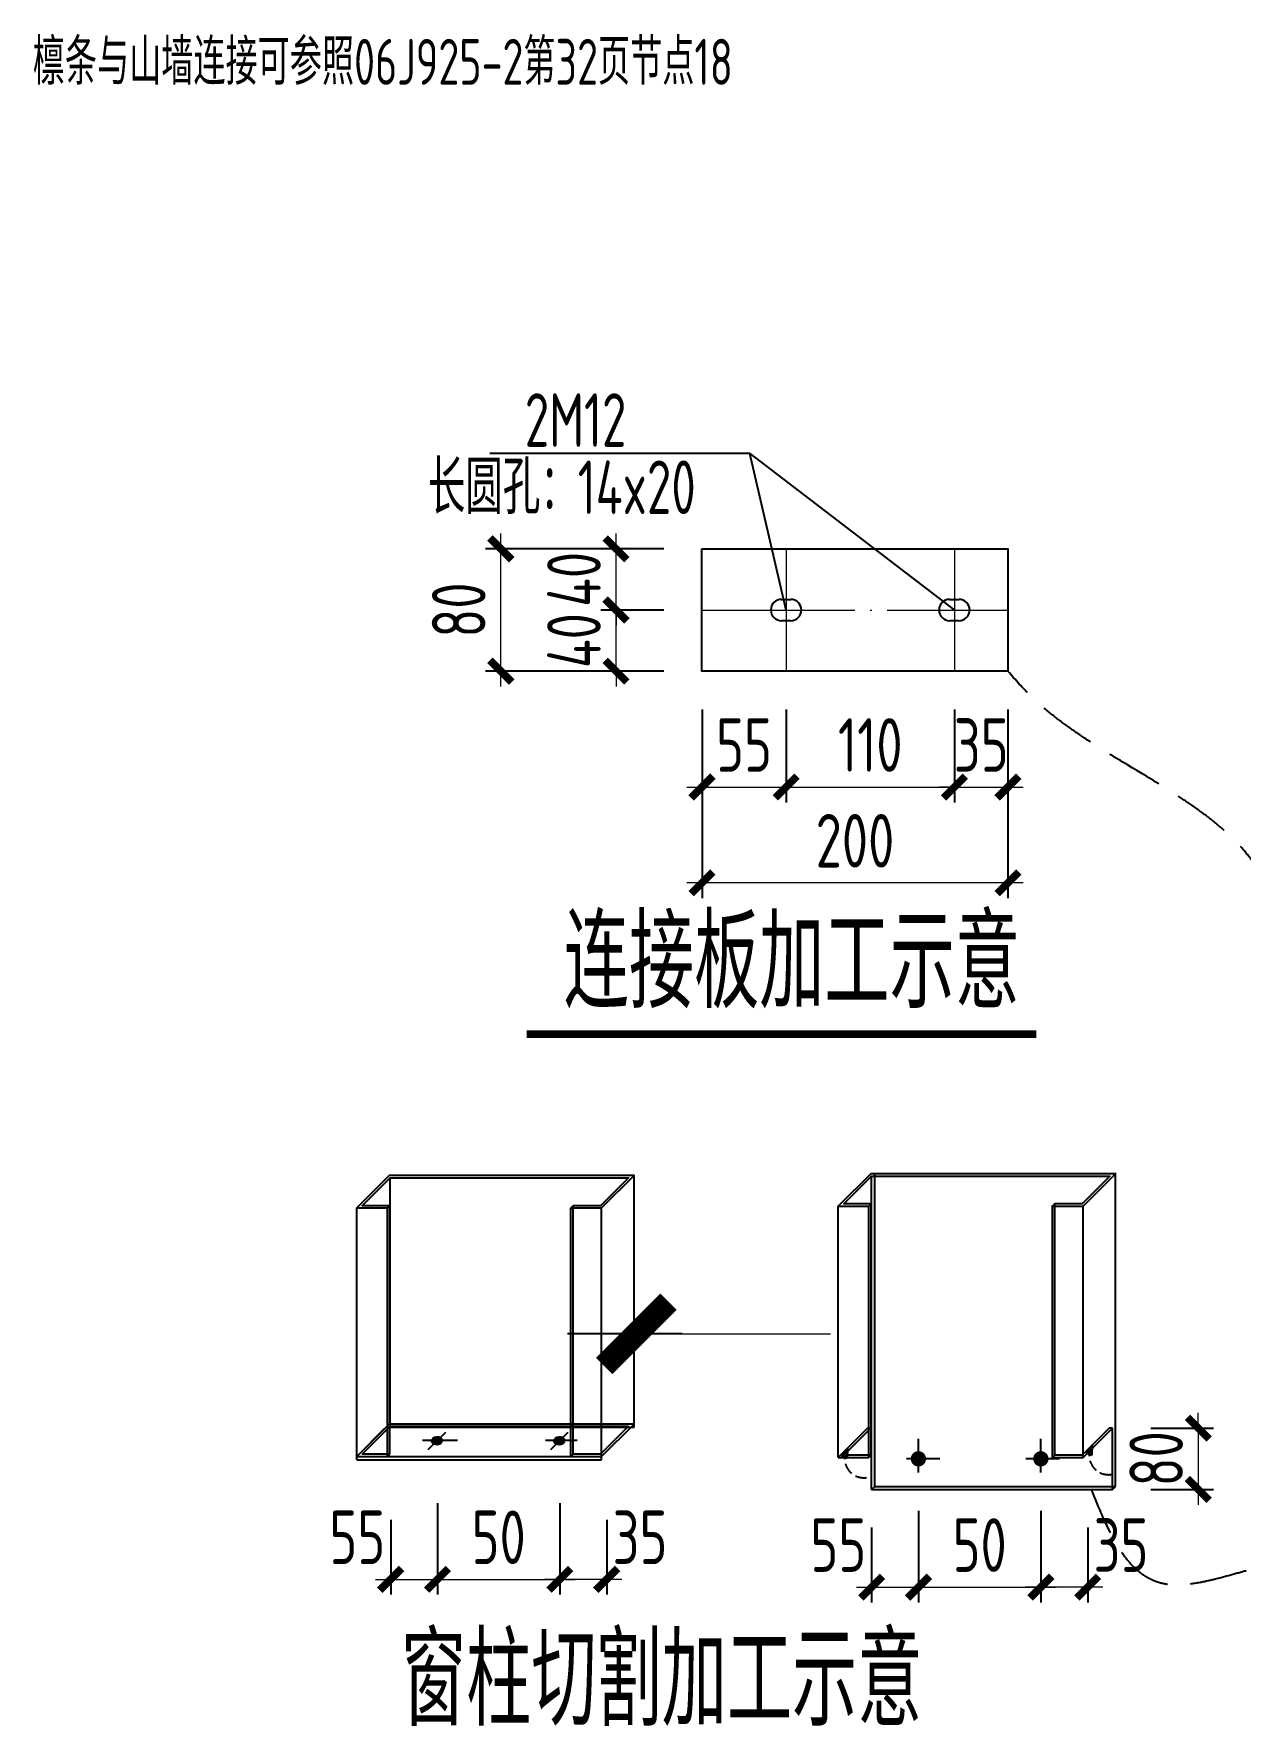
# Model space of a CAD drawing. Extents: x -2746917 to -971774, y -3334247 to -3250358.
# Drawn here: x -1455290 to -1447404, y -3296513 to -3285452 of the extents above; entities that cross this region are included whole.
import ezdxf

# ---------------------------------------------------------------- set-up
doc = ezdxf.new("R2010")
doc.units = 0
doc.header["$LTSCALE"] = 1000
doc.header["$MEASUREMENT"] = 0
doc.header["$PDMODE"] = 35
for name, pattern in [('ACAD_ISO02W100', [15, 12, -3]), ('ACAD_ISO04W100', [30.5, 24, -3, 0.5, -3]), ('DASH', [0.35, 0.25, -0.1]), ('DOTE', [2.42, 2, -0.2, 0.02, -0.2])]:
    doc.linetypes.add(name, pattern=pattern)
doc.layers.get('0').update_dxf_attribs({"linetype": 'CONTINUOUS'})
doc.layers.get('Defpoints').update_dxf_attribs({"linetype": 'CONTINUOUS'})
for name, color, linetype in [('AXIS', 253, 'DOTE'), ('COLU', 7, 'CONTINUOUS'), ('DIM', 3, 'CONTINUOUS'), ('NUM', 7, 'CONTINUOUS'), ('TDB_中实线', 7, 'CONTINUOUS'), ('TDB_中心线', 1, 'ACAD_ISO04W100'), ('TDB_细实线', 3, 'CONTINUOUS'), ('TDB_虚线', 2, 'ACAD_ISO02W100'), ('TEXT', 7, 'CONTINUOUS'), ('THIN', 7, 'CONTINUOUS')]:
    doc.layers.add(name, color=color, linetype=linetype)
doc.styles.add('TSSD_Dimension', font='tssdeng.shx', dxfattribs={"width": 0.75, "bigfont": 'Hztxt.shx'})
doc.styles.add('TSSD_Rein', font='Tssdeng.shx', dxfattribs={"width": 0.75, "bigfont": 'hztxt.shx'})
doc.styles.add('正文', font='romans.shx', dxfattribs={"width": 0.71, "bigfont": 'hztxt.shx'})
doc.dimstyles.new('TSSD_100_100', dxfattribs={"dimtxt": 350, "dimasz": 100, "dimexe": 100, "dimexo": 250, "dimgap": 100, "dimtad": 1, "dimdec": 0, "dimzin": 0, "dimdsep": 46, "dimtxsty": 'TSSD_Dimension', "dimblk": '_tsdbk', "dimcen": 0, "dimdle": 100, "dimclrt": 7, "dimadec": 0, "dimazin": 0, "dimtfac": 1, "dimtdec": 0, "dimtix": 1, "dimtmove": 2, "dimatfit": 3, "dimldrblk": '_tsdbk', "dimfxl": 250, "dimtolj": 1, "dimtzin": 0, "dimlwd": 5, "dimarcsym": 0})
doc.dimstyles.new('TSSD_10_100', dxfattribs={"dimtxt": 350, "dimasz": 100, "dimexe": 100, "dimexo": 250, "dimgap": 100, "dimtad": 1, "dimdec": 0, "dimlfac": 0.1, "dimzin": 0, "dimdsep": 46, "dimtxsty": 'TSSD_Dimension', "dimblk": 'ARCHTICK', "dimcen": 0, "dimdle": 100, "dimclrt": 7, "dimadec": 0, "dimazin": 0, "dimtfac": 1, "dimtdec": 0, "dimtix": 1, "dimtmove": 2, "dimatfit": 3, "dimldrblk": 'ARCHTICK', "dimfxl": 1, "dimtolj": 1, "dimtzin": 0, "dimlwd": 5, "dimarcsym": 0})

# ---------------------------------------------------------------- blocks, each defined once
blk = doc.blocks.new('_ArchTick')
at = {"color": 0, "const_width": 0.5}
blk.add_lwpolyline([(-0.71, -0.71), (0.71, 0.71)], dxfattribs=at)
blk = doc.blocks.new('*D2089')
at = {"layer": 'Defpoints', "color": 0, "ltscale": 1.5}
for p in [(-1450922, -3289618), (-1450372, -3289618), (-1450372, -3290375)]:
    blk.add_point(p, dxfattribs=at)
at = {"layer": 'DIM', "color": 0, "lineweight": -2, "ltscale": 1.5}
for p, q in [((-1450922, -3289868), (-1450922, -3290475)), ((-1450372, -3289868), (-1450372, -3290475))]:
    blk.add_line(p, q, dxfattribs=at)
at = {"layer": 'DIM', "color": 0, "lineweight": 5, "ltscale": 1.5}
blk.add_line((-1451022, -3290375), (-1450272, -3290375), dxfattribs=at)
at = {"layer": 'DIM', "color": 0, "lineweight": 5, "ltscale": 1.5, "xscale": 100, "yscale": 100, "zscale": 100, "rotation": 180}
blk.add_blockref('_ArchTick', (-1450922, -3290375), dxfattribs=at)
at = {"layer": 'DIM', "color": 0, "lineweight": 5, "ltscale": 1.5, "xscale": 100, "yscale": 100, "zscale": 100}
blk.add_blockref('_ArchTick', (-1450372, -3290375), dxfattribs=at)
at = {"layer": 'DIM', "color": 7, "ltscale": 1.5, "insert": (-1450647, -3290100), "char_height": 350, "attachment_point": 5, "style": 'TSSD_Dimension'}
blk.add_mtext('\\A1;55', dxfattribs=at)
blk = doc.blocks.new('*D2090')
at = {"layer": 'Defpoints', "color": 0, "ltscale": 1.5}
for p in [(-1450372, -3289618), (-1449272, -3289618), (-1449272, -3290375)]:
    blk.add_point(p, dxfattribs=at)
at = {"layer": 'DIM', "color": 0, "lineweight": -2, "ltscale": 1.5}
for p, q in [((-1450372, -3289868), (-1450372, -3290475)), ((-1449272, -3289868), (-1449272, -3290475))]:
    blk.add_line(p, q, dxfattribs=at)
at = {"layer": 'DIM', "color": 0, "lineweight": 5, "ltscale": 1.5}
blk.add_line((-1450472, -3290375), (-1449172, -3290375), dxfattribs=at)
at = {"layer": 'DIM', "color": 0, "lineweight": 5, "ltscale": 1.5, "xscale": 100, "yscale": 100, "zscale": 100, "rotation": 180}
blk.add_blockref('_ArchTick', (-1450372, -3290375), dxfattribs=at)
at = {"layer": 'DIM', "color": 0, "lineweight": 5, "ltscale": 1.5, "xscale": 100, "yscale": 100, "zscale": 100}
blk.add_blockref('_ArchTick', (-1449272, -3290375), dxfattribs=at)
at = {"layer": 'DIM', "color": 7, "ltscale": 1.5, "insert": (-1449822, -3290100), "char_height": 350, "attachment_point": 5, "style": 'TSSD_Dimension'}
blk.add_mtext('\\A1;110', dxfattribs=at)
blk = doc.blocks.new('*D2091')
at = {"layer": 'Defpoints', "color": 0, "ltscale": 1.5}
for p in [(-1449272, -3289618), (-1448922, -3289618), (-1448922, -3290375)]:
    blk.add_point(p, dxfattribs=at)
at = {"layer": 'DIM', "color": 0, "lineweight": -2, "ltscale": 1.5}
for p, q in [((-1449272, -3289868), (-1449272, -3290475)), ((-1448922, -3289868), (-1448922, -3290475))]:
    blk.add_line(p, q, dxfattribs=at)
at = {"layer": 'DIM', "color": 0, "lineweight": 5, "ltscale": 1.5}
for p, q in [((-1449272, -3290375), (-1449372, -3290375)), ((-1449272, -3290375), (-1448922, -3290375)), ((-1448922, -3290375), (-1448822, -3290375))]:
    blk.add_line(p, q, dxfattribs=at)
at = {"layer": 'DIM', "color": 0, "lineweight": 5, "ltscale": 1.5, "xscale": 100, "yscale": 100, "zscale": 100}
blk.add_blockref('_ArchTick', (-1449272, -3290375), dxfattribs=at)
at = {"layer": 'DIM', "color": 0, "lineweight": 5, "ltscale": 1.5, "xscale": 100, "yscale": 100, "zscale": 100, "rotation": 180}
blk.add_blockref('_ArchTick', (-1448922, -3290375), dxfattribs=at)
at = {"layer": 'DIM', "color": 7, "ltscale": 1.5, "insert": (-1449097, -3290100), "char_height": 350, "attachment_point": 5, "style": 'TSSD_Dimension'}
blk.add_mtext('\\A1;35', dxfattribs=at)
blk = doc.blocks.new('*D2092')
at = {"layer": 'Defpoints', "color": 0, "ltscale": 1.5}
for p in [(-1451484, -3289218), (-1450922, -3289218), (-1450922, -3289618)]:
    blk.add_point(p, dxfattribs=at)
at = {"layer": 'DIM', "color": 0, "lineweight": 5, "ltscale": 1.5}
for p, q in [((-1451484, -3289218), (-1451484, -3289118)), ((-1451484, -3289618), (-1451484, -3289218)), ((-1451484, -3289618), (-1451484, -3289718))]:
    blk.add_line(p, q, dxfattribs=at)
at = {"layer": 'DIM', "color": 0, "lineweight": -2, "ltscale": 1.5}
for p, q in [((-1451172, -3289218), (-1451584, -3289218)), ((-1451172, -3289618), (-1451584, -3289618))]:
    blk.add_line(p, q, dxfattribs=at)
at = {"layer": 'DIM', "color": 0, "lineweight": 5, "ltscale": 1.5, "xscale": 100, "yscale": 100, "zscale": 100}
for p, rotation in [((-1451484, -3289218), 270), ((-1451484, -3289618), 90)]:
    blk.add_blockref('_ArchTick', p, dxfattribs=dict(at, rotation=rotation))
at = {"layer": 'DIM', "color": 7, "ltscale": 1.5, "insert": (-1451759, -3289418), "char_height": 350, "attachment_point": 5, "rotation": 90, "style": 'TSSD_Dimension'}
blk.add_mtext('\\A1;40', dxfattribs=at)
blk = doc.blocks.new('*D2093')
at = {"layer": 'Defpoints', "color": 0, "ltscale": 1.5}
for p in [(-1451484, -3288818), (-1450922, -3288818), (-1450922, -3289218)]:
    blk.add_point(p, dxfattribs=at)
at = {"layer": 'DIM', "color": 0, "lineweight": 5, "ltscale": 1.5}
for p, q in [((-1451484, -3288818), (-1451484, -3288718)), ((-1451484, -3289218), (-1451484, -3288818)), ((-1451484, -3289218), (-1451484, -3289318))]:
    blk.add_line(p, q, dxfattribs=at)
at = {"layer": 'DIM', "color": 0, "lineweight": -2, "ltscale": 1.5}
for p, q in [((-1451172, -3288818), (-1451584, -3288818)), ((-1451172, -3289218), (-1451584, -3289218))]:
    blk.add_line(p, q, dxfattribs=at)
at = {"layer": 'DIM', "color": 0, "lineweight": 5, "ltscale": 1.5, "xscale": 100, "yscale": 100, "zscale": 100}
for p, rotation in [((-1451484, -3288818), 270), ((-1451484, -3289218), 90)]:
    blk.add_blockref('_ArchTick', p, dxfattribs=dict(at, rotation=rotation))
at = {"layer": 'DIM', "color": 7, "ltscale": 1.5, "insert": (-1451759, -3289018), "char_height": 350, "attachment_point": 5, "rotation": 90, "style": 'TSSD_Dimension'}
blk.add_mtext('\\A1;40', dxfattribs=at)
blk = doc.blocks.new('*D2094')
at = {"layer": 'Defpoints', "color": 0, "ltscale": 1.5}
for p in [(-1450922, -3289618), (-1448922, -3289618), (-1450922, -3291001)]:
    blk.add_point(p, dxfattribs=at)
at = {"layer": 'DIM', "color": 0, "lineweight": -2, "ltscale": 1.5}
for p, q in [((-1450922, -3289868), (-1450922, -3291101)), ((-1448922, -3289868), (-1448922, -3291101))]:
    blk.add_line(p, q, dxfattribs=at)
at = {"layer": 'DIM', "color": 0, "lineweight": 5, "ltscale": 1.5}
blk.add_line((-1448822, -3291001), (-1451022, -3291001), dxfattribs=at)
at = {"layer": 'DIM', "color": 0, "lineweight": 5, "ltscale": 1.5, "xscale": 100, "yscale": 100, "zscale": 100, "rotation": 180}
blk.add_blockref('_ArchTick', (-1450922, -3291001), dxfattribs=at)
at = {"layer": 'DIM', "color": 0, "lineweight": 5, "ltscale": 1.5, "xscale": 100, "yscale": 100, "zscale": 100}
blk.add_blockref('_ArchTick', (-1448922, -3291001), dxfattribs=at)
at = {"layer": 'DIM', "color": 7, "ltscale": 1.5, "insert": (-1449922, -3290726), "char_height": 350, "attachment_point": 5, "style": 'TSSD_Dimension'}
blk.add_mtext('\\A1;200', dxfattribs=at)
blk = doc.blocks.new('*D2095')
at = {"layer": 'Defpoints', "color": 0, "ltscale": 1.5}
for p in [(-1452237, -3288818), (-1450922, -3288818), (-1450922, -3289618)]:
    blk.add_point(p, dxfattribs=at)
at = {"layer": 'DIM', "color": 0, "lineweight": 5, "ltscale": 1.5}
blk.add_line((-1452237, -3289718), (-1452237, -3288718), dxfattribs=at)
at = {"layer": 'DIM', "color": 0, "lineweight": -2, "ltscale": 1.5}
for p, q in [((-1451172, -3288818), (-1452337, -3288818)), ((-1451172, -3289618), (-1452337, -3289618))]:
    blk.add_line(p, q, dxfattribs=at)
at = {"layer": 'DIM', "color": 0, "lineweight": 5, "ltscale": 1.5, "xscale": 100, "yscale": 100, "zscale": 100}
for p, rotation in [((-1452237, -3288818), 90), ((-1452237, -3289618), 270)]:
    blk.add_blockref('_ArchTick', p, dxfattribs=dict(at, rotation=rotation))
at = {"layer": 'DIM', "color": 7, "ltscale": 1.5, "insert": (-1452512, -3289218), "char_height": 350, "attachment_point": 5, "rotation": 90, "style": 'TSSD_Dimension'}
blk.add_mtext('\\A1;80', dxfattribs=at)
blk = doc.blocks.new('*D2127')
at = {"layer": 'Defpoints', "color": 0, "ltscale": 1.5}
for p in [(-1449507, -3294856), (-1449813, -3294965), (-1449507, -3295604)]:
    blk.add_point(p, dxfattribs=at)
at = {"layer": 'DIM', "color": 0, "lineweight": -2, "ltscale": 1.5}
for p, q in [((-1449507, -3295106), (-1449507, -3295704)), ((-1449813, -3295215), (-1449813, -3295704))]:
    blk.add_line(p, q, dxfattribs=at)
at = {"layer": 'DIM', "color": 0, "lineweight": 5, "ltscale": 1.5}
blk.add_line((-1449913, -3295604), (-1449407, -3295604), dxfattribs=at)
at = {"layer": 'DIM', "color": 0, "lineweight": 5, "ltscale": 1.5, "xscale": 100, "yscale": 100, "zscale": 100, "rotation": 180}
blk.add_blockref('_ArchTick', (-1449813, -3295604), dxfattribs=at)
at = {"layer": 'DIM', "color": 0, "lineweight": 5, "ltscale": 1.5, "xscale": 100, "yscale": 100, "zscale": 100}
blk.add_blockref('_ArchTick', (-1449507, -3295604), dxfattribs=at)
at = {"layer": 'DIM', "color": 7, "ltscale": 1.5, "insert": (-1450031, -3295329), "char_height": 350, "attachment_point": 5, "style": 'TSSD_Dimension'}
blk.add_mtext('\\A1;55', dxfattribs=at)
blk = doc.blocks.new('*D2128')
at = {"layer": 'Defpoints', "color": 0, "ltscale": 1.5}
for p in [(-1449507, -3294856), (-1448707, -3294856), (-1448707, -3295604)]:
    blk.add_point(p, dxfattribs=at)
at = {"layer": 'DIM', "color": 0, "lineweight": -2, "ltscale": 1.5}
for p, q in [((-1449507, -3295106), (-1449507, -3295704)), ((-1448707, -3295106), (-1448707, -3295704))]:
    blk.add_line(p, q, dxfattribs=at)
at = {"layer": 'DIM', "color": 0, "lineweight": 5, "ltscale": 1.5}
blk.add_line((-1449607, -3295604), (-1448607, -3295604), dxfattribs=at)
at = {"layer": 'DIM', "color": 0, "lineweight": 5, "ltscale": 1.5, "xscale": 100, "yscale": 100, "zscale": 100, "rotation": 180}
blk.add_blockref('_ArchTick', (-1449507, -3295604), dxfattribs=at)
at = {"layer": 'DIM', "color": 0, "lineweight": 5, "ltscale": 1.5, "xscale": 100, "yscale": 100, "zscale": 100}
blk.add_blockref('_ArchTick', (-1448707, -3295604), dxfattribs=at)
at = {"layer": 'DIM', "color": 7, "ltscale": 1.5, "insert": (-1449107, -3295329), "char_height": 350, "attachment_point": 5, "style": 'TSSD_Dimension'}
blk.add_mtext('\\A1;50', dxfattribs=at)
blk = doc.blocks.new('*D2129')
at = {"layer": 'Defpoints', "color": 0, "ltscale": 1.5}
for p in [(-1448707, -3294856), (-1448401, -3294965), (-1448707, -3295604)]:
    blk.add_point(p, dxfattribs=at)
at = {"layer": 'DIM', "color": 0, "lineweight": -2, "ltscale": 1.5}
for p, q in [((-1448707, -3295106), (-1448707, -3295704)), ((-1448401, -3295215), (-1448401, -3295704))]:
    blk.add_line(p, q, dxfattribs=at)
at = {"layer": 'DIM', "color": 0, "lineweight": 5, "ltscale": 1.5}
blk.add_line((-1448301, -3295604), (-1448807, -3295604), dxfattribs=at)
at = {"layer": 'DIM', "color": 0, "lineweight": 5, "ltscale": 1.5, "xscale": 100, "yscale": 100, "zscale": 100, "rotation": 180}
blk.add_blockref('_ArchTick', (-1448707, -3295604), dxfattribs=at)
at = {"layer": 'DIM', "color": 0, "lineweight": 5, "ltscale": 1.5, "xscale": 100, "yscale": 100, "zscale": 100}
blk.add_blockref('_ArchTick', (-1448401, -3295604), dxfattribs=at)
at = {"layer": 'DIM', "color": 7, "ltscale": 1.5, "insert": (-1448183, -3295329), "char_height": 350, "attachment_point": 5, "style": 'TSSD_Dimension'}
blk.add_mtext('\\A1;35', dxfattribs=at)
blk = doc.blocks.new('*D2130')
at = {"layer": 'Defpoints', "color": 0, "ltscale": 1.5}
for p in [(-1452651, -3294805), (-1452957, -3294914), (-1452651, -3295553)]:
    blk.add_point(p, dxfattribs=at)
at = {"layer": 'DIM', "color": 0, "lineweight": -2, "ltscale": 1.5}
for p, q in [((-1452651, -3295055), (-1452651, -3295653)), ((-1452957, -3295164), (-1452957, -3295653))]:
    blk.add_line(p, q, dxfattribs=at)
at = {"layer": 'DIM', "color": 0, "lineweight": 5, "ltscale": 1.5}
blk.add_line((-1453057, -3295553), (-1452551, -3295553), dxfattribs=at)
at = {"layer": 'DIM', "color": 0, "lineweight": 5, "ltscale": 1.5, "xscale": 100, "yscale": 100, "zscale": 100, "rotation": 180}
blk.add_blockref('_ArchTick', (-1452957, -3295553), dxfattribs=at)
at = {"layer": 'DIM', "color": 0, "lineweight": 5, "ltscale": 1.5, "xscale": 100, "yscale": 100, "zscale": 100}
blk.add_blockref('_ArchTick', (-1452651, -3295553), dxfattribs=at)
at = {"layer": 'DIM', "color": 7, "ltscale": 1.5, "insert": (-1453175, -3295278), "char_height": 350, "attachment_point": 5, "style": 'TSSD_Dimension'}
blk.add_mtext('\\A1;55', dxfattribs=at)
blk = doc.blocks.new('*D2131')
at = {"layer": 'Defpoints', "color": 0, "ltscale": 1.5}
for p in [(-1452651, -3294805), (-1451851, -3294805), (-1451851, -3295553)]:
    blk.add_point(p, dxfattribs=at)
at = {"layer": 'DIM', "color": 0, "lineweight": -2, "ltscale": 1.5}
for p, q in [((-1452651, -3295055), (-1452651, -3295653)), ((-1451851, -3295055), (-1451851, -3295653))]:
    blk.add_line(p, q, dxfattribs=at)
at = {"layer": 'DIM', "color": 0, "lineweight": 5, "ltscale": 1.5}
blk.add_line((-1452751, -3295553), (-1451751, -3295553), dxfattribs=at)
at = {"layer": 'DIM', "color": 0, "lineweight": 5, "ltscale": 1.5, "xscale": 100, "yscale": 100, "zscale": 100, "rotation": 180}
blk.add_blockref('_ArchTick', (-1452651, -3295553), dxfattribs=at)
at = {"layer": 'DIM', "color": 0, "lineweight": 5, "ltscale": 1.5, "xscale": 100, "yscale": 100, "zscale": 100}
blk.add_blockref('_ArchTick', (-1451851, -3295553), dxfattribs=at)
at = {"layer": 'DIM', "color": 7, "ltscale": 1.5, "insert": (-1452251, -3295278), "char_height": 350, "attachment_point": 5, "style": 'TSSD_Dimension'}
blk.add_mtext('\\A1;50', dxfattribs=at)
blk = doc.blocks.new('*D2132')
at = {"layer": 'Defpoints', "color": 0, "ltscale": 1.5}
for p in [(-1451851, -3294805), (-1451545, -3294914), (-1451851, -3295553)]:
    blk.add_point(p, dxfattribs=at)
at = {"layer": 'DIM', "color": 0, "lineweight": -2, "ltscale": 1.5}
for p, q in [((-1451851, -3295055), (-1451851, -3295653)), ((-1451545, -3295164), (-1451545, -3295653))]:
    blk.add_line(p, q, dxfattribs=at)
at = {"layer": 'DIM', "color": 0, "lineweight": 5, "ltscale": 1.5}
blk.add_line((-1451445, -3295553), (-1451951, -3295553), dxfattribs=at)
at = {"layer": 'DIM', "color": 0, "lineweight": 5, "ltscale": 1.5, "xscale": 100, "yscale": 100, "zscale": 100, "rotation": 180}
blk.add_blockref('_ArchTick', (-1451851, -3295553), dxfattribs=at)
at = {"layer": 'DIM', "color": 0, "lineweight": 5, "ltscale": 1.5, "xscale": 100, "yscale": 100, "zscale": 100}
blk.add_blockref('_ArchTick', (-1451545, -3295553), dxfattribs=at)
at = {"layer": 'DIM', "color": 7, "ltscale": 1.5, "insert": (-1451327, -3295278), "char_height": 350, "attachment_point": 5, "style": 'TSSD_Dimension'}
blk.add_mtext('\\A1;35', dxfattribs=at)
blk = doc.blocks.new('*D2133')
at = {"layer": 'Defpoints', "color": 0, "ltscale": 1.5}
for p in [(-1448239, -3294565), (-1448239, -3294965), (-1447678, -3294965)]:
    blk.add_point(p, dxfattribs=at)
at = {"layer": 'DIM', "color": 0, "lineweight": 5, "ltscale": 1.5}
for p, q in [((-1447678, -3294565), (-1447678, -3294465)), ((-1447678, -3294565), (-1447678, -3294965)), ((-1447678, -3294965), (-1447678, -3295065))]:
    blk.add_line(p, q, dxfattribs=at)
at = {"layer": 'DIM', "color": 0, "lineweight": -2, "ltscale": 1.5}
for p, q in [((-1447989, -3294565), (-1447578, -3294565)), ((-1447989, -3294965), (-1447578, -3294965))]:
    blk.add_line(p, q, dxfattribs=at)
at = {"layer": 'DIM', "color": 0, "lineweight": 5, "ltscale": 1.5, "xscale": 100, "yscale": 100, "zscale": 100}
for p, rotation in [((-1447678, -3294565), 270), ((-1447678, -3294965), 90)]:
    blk.add_blockref('_ArchTick', p, dxfattribs=dict(at, rotation=rotation))
at = {"layer": 'DIM', "color": 7, "ltscale": 1.5, "insert": (-1447953, -3294765), "char_height": 350, "attachment_point": 5, "rotation": 90, "style": 'TSSD_Dimension'}
blk.add_mtext('\\A1;80', dxfattribs=at)
blk = doc.blocks.new('_tsdbk')
blk.add_line((-1, 0), (1.5, 0))
at = {"const_width": 0.5}
blk.add_lwpolyline([(-0.7, -0.7), (0.7, 0.7)], dxfattribs=at)

msp = doc.modelspace()

# ---------------------------------------------------------------- hatches: boundary and pattern name
at = {"layer": 'TDB_中实线', "ltscale": 1.5}
for points in [[(-1450009.9, -3294746.37), (-1449973.22, -3294762.15), (-1449970.87, -3294696.92)], [(-1448410.99, -3294726.26), (-1448374.31, -3294742.03), (-1448371.96, -3294676.8)]]:
    msp.add_hatch(color=256, dxfattribs=at).paths.add_polyline_path(points)
at = {"layer": 'TDB_细实线'}
h = msp.add_hatch(color=256, dxfattribs=at)
edge = h.paths.add_edge_path()
edge.add_line((-1452650.94, -3294643.93), (-1452687.59, -3294643.93))
edge.add_ellipse((-1452654.1, -3294647.09), major_axis=(33.88, 3.15), ratio=0.77427385, start_angle=166.292608, end_angle=226.979834)
edge.add_line((-1452675.42, -3294668.42), (-1452650.94, -3294643.93))
edge = h.paths.add_edge_path()
edge.add_ellipse((-1452654.1, -3294647.09), major_axis=(33.88, 3.15), ratio=0.77427385, start_angle=0, end_angle=46.979834)
edge.add_line((-1452632.77, -3294625.76), (-1452650.94, -3294643.93))
edge.add_line((-1452650.94, -3294643.93), (-1452620.22, -3294643.93))
edge = h.paths.add_edge_path()
edge.add_ellipse((-1452654.1, -3294647.09), major_axis=(33.88, 3.15), ratio=0.77427385, start_angle=46.979834, end_angle=166.292608)
edge.add_line((-1452687.59, -3294643.93), (-1452650.94, -3294643.93))
edge.add_line((-1452650.94, -3294643.93), (-1452632.77, -3294625.76))
h = msp.add_hatch(color=256, dxfattribs=at)
edge = h.paths.add_edge_path()
edge.add_ellipse((-1452654.1, -3294647.09), major_axis=(33.88, 3.15), ratio=0.77427385, start_angle=226.979834, end_angle=360)
edge.add_line((-1452620.22, -3294643.93), (-1452650.94, -3294643.93))
edge.add_line((-1452650.94, -3294643.93), (-1452675.42, -3294668.42))
h = msp.add_hatch(color=256, dxfattribs=at)
edge = h.paths.add_edge_path()
edge.add_line((-1451850.94, -3294643.93), (-1451887.59, -3294643.93))
edge.add_ellipse((-1451854.1, -3294647.09), major_axis=(33.88, 3.15), ratio=0.77427385, start_angle=166.292608, end_angle=226.979834)
edge.add_line((-1451875.42, -3294668.42), (-1451850.94, -3294643.93))
edge = h.paths.add_edge_path()
edge.add_ellipse((-1451854.1, -3294647.09), major_axis=(33.88, 3.15), ratio=0.77427385, start_angle=0, end_angle=46.979834)
edge.add_line((-1451832.77, -3294625.76), (-1451850.94, -3294643.93))
edge.add_line((-1451850.94, -3294643.93), (-1451820.22, -3294643.93))
edge = h.paths.add_edge_path()
edge.add_ellipse((-1451854.1, -3294647.09), major_axis=(33.88, 3.15), ratio=0.77427385, start_angle=46.979834, end_angle=166.292608)
edge.add_line((-1451887.59, -3294643.93), (-1451850.94, -3294643.93))
edge.add_line((-1451850.94, -3294643.93), (-1451832.77, -3294625.76))
h = msp.add_hatch(color=256, dxfattribs=at)
edge = h.paths.add_edge_path()
edge.add_ellipse((-1451854.1, -3294647.09), major_axis=(33.88, 3.15), ratio=0.77427385, start_angle=226.979834, end_angle=360)
edge.add_line((-1451820.22, -3294643.93), (-1451850.94, -3294643.93))
edge.add_line((-1451850.94, -3294643.93), (-1451875.42, -3294668.42))

# ---------------------------------------------------------------- linework, layer by layer
at = {"layer": 'AXIS', "linetype": 'DOTE', "lineweight": 9, "ltscale": 0.5}
for p, q in [((-1450372.17, -3288818.49), (-1450372.17, -3289618.49)), ((-1449272.17, -3288818.49), (-1449272.17, -3289618.49)), ((-1450922.17, -3289218.49), (-1448922.17, -3289218.49))]:
    msp.add_line(p, q, dxfattribs=at)
at = {"layer": 'COLU', "ltscale": 1.5}
for p, q in [((-1450610.34, -3288196.14), (-1452308.29, -3288196.14)), ((-1450372.17, -3289218.49), (-1450610.34, -3288196.14)), ((-1450610.34, -3288196.14), (-1449272.17, -3289218.49)), ((-1450402.17, -3289148.49), (-1450342.17, -3289148.49)), ((-1449302.17, -3289148.49), (-1449242.17, -3289148.49)), ((-1450342.17, -3289288.49), (-1450402.17, -3289288.49)), ((-1449242.17, -3289288.49), (-1449302.17, -3289288.49))]:
    msp.add_line(p, q, dxfattribs=at)
at = {"layer": 'COLU'}
msp.add_lwpolyline([(-1450922.17, -3288818.49), (-1448922.17, -3288818.49), (-1448922.17, -3289618.49), (-1450922.17, -3289618.49)], close=True, dxfattribs=at)
at = {"layer": 'COLU', "ltscale": 1.5}
for centre, start, end in [((-1450402.17, -3289218.49), 90, 270), ((-1450342.17, -3289218.49), 270, 90), ((-1449302.17, -3289218.49), 90, 270), ((-1449242.17, -3289218.49), 270, 90)]:
    msp.add_arc(centre, 70, start, end, dxfattribs=at)
at = {"layer": 'COLU', "color": 8, "linetype": 'DASH', "ltscale": 1.5}
for points in [[(-1447192.91, -3291606.18), (-1447192.91, -3291164.23), (-1448769.75, -3289782.62), (-1448922.17, -3289618.49)], [(-1447192.91, -3296210.45), (-1447090.23, -3295480.16), (-1447881.48, -3295586.08), (-1448376.42, -3294965.4)]]:
    msp.add_spline(points, degree=3, dxfattribs=at)
at = {"layer": 'NUM', "const_width": 50}
msp.add_lwpolyline([(-1452068.03, -3291989.82), (-1448735.63, -3291989.82)], dxfattribs=at)
at = {"layer": 'TDB_中实线'}
for p, q in [((-1452966.44, -3294537.87), (-1453178.57, -3294750)), ((-1452960.23, -3294552.87), (-1451763.57, -3294552.87)), ((-1451578.57, -3294750), (-1451366.44, -3294537.87)), ((-1449839.35, -3294565.4), (-1450031.48, -3294757.53)), ((-1449995.27, -3294742.53), (-1449818.13, -3294565.4)), ((-1448260.56, -3294565.4), (-1448437.69, -3294742.53)), ((-1448431.48, -3294757.53), (-1448239.35, -3294565.4)), ((-1453178.57, -3294750), (-1452978.57, -3294750)), ((-1452978.57, -3294750), (-1452963.57, -3294735)), ((-1451763.57, -3294735), (-1451778.57, -3294750)), ((-1451778.57, -3294750), (-1451578.57, -3294750)), ((-1450031.48, -3294757.53), (-1449831.48, -3294757.53)), ((-1449816.48, -3294742.53), (-1449995.27, -3294742.53)), ((-1449816.48, -3294742.53), (-1449831.48, -3294757.53)), ((-1448616.48, -3294742.53), (-1448631.48, -3294757.53)), ((-1448631.48, -3294757.53), (-1448431.48, -3294757.53)), ((-1448437.69, -3294742.53), (-1448616.48, -3294742.53))]:
    msp.add_line(p, q, dxfattribs=at)
at = {"layer": 'TDB_中实线', "linetype": 'ACAD_ISO02W100', "ltscale": 5}
for p, q in [((-1453142.36, -3294735), (-1452960.23, -3294552.87)), ((-1451366.44, -3294537.87), (-1452966.44, -3294537.87)), ((-1452966.44, -3294559.43), (-1451366.44, -3294559.43)), ((-1451763.57, -3294552.87), (-1451402.65, -3294552.87)), ((-1451402.65, -3294552.87), (-1451584.79, -3294735)), ((-1453178.57, -3294750), (-1452996.44, -3294567.87)), ((-1452963.57, -3294735), (-1453142.36, -3294735)), ((-1451584.79, -3294735), (-1451763.57, -3294735))]:
    msp.add_line(p, q, dxfattribs=at)
at = {"layer": 'TDB_中实线', "ltscale": 1.5}
for p, q in [((-1449970.87, -3294696.92), (-1450009.9, -3294746.37)), ((-1450009.9, -3294746.37), (-1449973.22, -3294762.15)), ((-1449970.87, -3294696.92), (-1449973.22, -3294762.15)), ((-1448371.96, -3294676.8), (-1448410.99, -3294726.26)), ((-1448410.99, -3294726.26), (-1448374.31, -3294742.03)), ((-1448371.96, -3294676.8), (-1448374.31, -3294742.03))]:
    msp.add_line(p, q, dxfattribs=at)
at = {"layer": 'TDB_中实线'}
for points in [[(-1451778.57, -3293126.05), (-1451578.57, -3293126.05), (-1451366.44, -3292913.92), (-1452966.44, -3292913.92), (-1453178.57, -3293126.05), (-1452978.57, -3293126.05), (-1452963.57, -3293111.05), (-1453142.36, -3293111.05), (-1452960.23, -3292928.92), (-1451402.65, -3292928.92), (-1451584.79, -3293111.05), (-1451763.57, -3293111.05)], [(-1448631.48, -3293114.64), (-1448431.48, -3293114.64), (-1448219.35, -3292902.51), (-1449819.35, -3292902.51), (-1450031.48, -3293114.64), (-1449831.48, -3293114.64), (-1449816.48, -3293099.64), (-1449995.27, -3293099.64), (-1449813.13, -3292917.51), (-1448255.56, -3292917.51), (-1448437.69, -3293099.64), (-1448616.48, -3293099.64)]]:
    msp.add_lwpolyline(points, close=True, dxfattribs=at)
at = {"layer": 'TDB_中实线', "linetype": 'DASH', "ltscale": 0.3}
for centre in [(-1449863.82, -3294763.21), (-1448264.92, -3294743.09)]:
    msp.add_arc(centre, 125.91, 148.231321, 291.219275, dxfattribs=at)
at = {"layer": 'TDB_中心线', "ltscale": 50}
for p, q in [((-1452748.37, -3294643.93), (-1452520.32, -3294643.93)), ((-1452710.93, -3294703.92), (-1452597.26, -3294590.26)), ((-1451944.96, -3294643.93), (-1451738.49, -3294643.93)), ((-1451910.93, -3294703.92), (-1451797.26, -3294590.26)), ((-1449507.38, -3294855.77), (-1449507.38, -3294634.36)), ((-1448707, -3294855.77), (-1448707, -3294634.36)), ((-1449366.86, -3294765.4), (-1449585.75, -3294765.4)), ((-1448585.89, -3294765.4), (-1448804.77, -3294765.4))]:
    msp.add_line(p, q, dxfattribs=at)
at = {"layer": 'TDB_细实线'}
for p, q in [((-1448219.35, -3294945.4), (-1448219.35, -3292897.04)), ((-1452960.23, -3294552.87), (-1452960.23, -3292928.92)), ((-1451366.44, -3294559.43), (-1451366.44, -3292913.92)), ((-1449813.13, -3294965.4), (-1449813.13, -3292917.51)), ((-1452963.57, -3294735), (-1452963.57, -3293111.05)), ((-1450031.48, -3294757.53), (-1450031.48, -3293114.64)), ((-1449831.48, -3294757.53), (-1449831.48, -3293114.64)), ((-1449816.48, -3294742.53), (-1449816.48, -3293099.64)), ((-1448631.48, -3294757.53), (-1448631.48, -3293109.17)), ((-1448431.48, -3294757.53), (-1448431.48, -3293109.17)), ((-1453178.57, -3294771.56), (-1453178.57, -3293126.05)), ((-1452978.57, -3294750), (-1452978.57, -3293126.05)), ((-1451778.57, -3294750), (-1451778.57, -3293126.05)), ((-1451578.57, -3294771.56), (-1451578.57, -3293126.05)), ((-1448219.35, -3294945.4), (-1448219.35, -3294545.4)), ((-1449839.35, -3294565.4), (-1449818.13, -3294565.4)), ((-1448239.35, -3294565.4), (-1448260.56, -3294565.4)), ((-1448239.35, -3294565.4), (-1448239.35, -3294565.4)), ((-1448239.35, -3294965.4), (-1448239.35, -3294565.4)), ((-1453178.57, -3294771.56), (-1451578.57, -3294771.56)), ((-1452978.57, -3294750), (-1451778.57, -3294750)), ((-1449813.13, -3294965.4), (-1449793.13, -3294945.4)), ((-1449813.13, -3294965.4), (-1448239.35, -3294965.4)), ((-1449793.13, -3294945.4), (-1448219.35, -3294945.4)), ((-1448239.35, -3294965.4), (-1448219.35, -3294945.4))]:
    msp.add_line(p, q, dxfattribs=at)
at = {"layer": 'TDB_细实线', "const_width": 50}
for points in [[(-1449532.38, -3294765.4, 1), (-1449482.38, -3294765.4, 1)], [(-1448732, -3294765.4, 1), (-1448682, -3294765.4, 1)]]:
    msp.add_lwpolyline(points, format="xyb", close=True, dxfattribs=at)
at = {"layer": 'TDB_细实线'}
for centre in [(-1452654.1, -3294647.09), (-1451854.1, -3294647.09)]:
    msp.add_ellipse(centre, major_axis=(33.88, 3.15), ratio=0.77427385, dxfattribs=at)
at = {"layer": 'TDB_虚线', "ltscale": 20}
for p, q in [((-1449793.13, -3294945.4), (-1449793.13, -3292902.51)), ((-1451763.57, -3294735), (-1451763.57, -3293111.05)), ((-1448616.48, -3294742.53), (-1448616.48, -3293094.17))]:
    msp.add_line(p, q, dxfattribs=at)

# ---------------------------------------------------------------- texts
at = {"layer": 'TEXT', "lineweight": 5, "style": 'TSSD_Rein', "width": 0.7}
msp.add_text('檩条与山墙连接可参照06J925-2第32页节点18', height=300, dxfattribs=at).set_placement((-1455296.51, -3285785.49))
at = {"layer": 'TEXT', "lineweight": 9}
for s, height, style, width, p in [('2M12', 350, 'TSSD_Rein', 0.7, (-1452080.57, -3288151.58, -288)), ('长圆孔：14x20', 350, 'TSSD_Rein', 0.7, (-1452713.95, -3288590.75, -288)), ('连接板加工示意', 600.008, '正文', 0.71, (-1451825.74, -3291820.15)), ('窗柱切割加工示意', 600.008, '正文', 0.71, (-1452889.53, -3296511.08))]:
    msp.add_text(s, height=height, dxfattribs=dict(at, style=style, width=width)).set_placement(p)

# ---------------------------------------------------------------- dimensions: what is measured, and where the dimension line sits
at = {"layer": 'DIM', "ltscale": 1.5}
for base, p1, p2, picture, middle in [((-1452237.49, -3288818.49), (-1450922.17, -3289618.49), (-1450922.17, -3288818.49), '*D2095', (-1452512.49, -3289218.49)), ((-1451484.14, -3288818.49), (-1450922.17, -3289218.49), (-1450922.17, -3288818.49), '*D2093', (-1451759.14, -3289018.49)), ((-1451484.14, -3289218.49), (-1450922.17, -3289618.49), (-1450922.17, -3289218.49), '*D2092', (-1451759.14, -3289418.49))]:
    dim = msp.add_linear_dim(base=base, p1=p1, p2=p2, angle=90, dimstyle='TSSD_10_100', dxfattribs=at)
    dim.commit()
    dim.dimension.update_dxf_attribs({"geometry": picture, "text_midpoint": middle})
for base, p1, p2, picture, middle in [((-1450372.17, -3290375.35), (-1450922.17, -3289618.49), (-1450372.17, -3289618.49), '*D2089', (-1450647.17, -3290100.35)), ((-1450922.17, -3291001.05), (-1448922.17, -3289618.49), (-1450922.17, -3289618.49), '*D2094', (-1449922.17, -3290726.05)), ((-1449272.17, -3290375.35), (-1450372.17, -3289618.49), (-1449272.17, -3289618.49), '*D2090', (-1449822.17, -3290100.35)), ((-1448922.17, -3290375.35), (-1449272.17, -3289618.49), (-1448922.17, -3289618.49), '*D2091', (-1449097.17, -3290100.35))]:
    dim = msp.add_linear_dim(base=base, p1=p1, p2=p2, dimstyle='TSSD_10_100', dxfattribs=at)
    dim.commit()
    dim.dimension.update_dxf_attribs({"geometry": picture, "text_midpoint": middle})
dim = msp.add_linear_dim(base=(-1447677.77, -3294965.4), p1=(-1448239.35, -3294565.4), p2=(-1448239.35, -3294965.4), angle=90, text='80', dimstyle='TSSD_10_100', dxfattribs=at)
dim.commit()
dim.dimension.update_dxf_attribs({"geometry": '*D2133', "text_midpoint": (-1447952.77, -3294765.4)})
for base, p1, p2, text, picture, middle in [((-1452650.94, -3295552.96), (-1452956.69, -3294914.39), (-1452650.94, -3294804.76), '55', '*D2130', (-1453174.99, -3295277.96)), ((-1451850.56, -3295552.96), (-1451544.81, -3294914.39), (-1451850.56, -3294804.76), '35', '*D2132', (-1451326.51, -3295277.96)), ((-1449507.38, -3295603.98), (-1449813.13, -3294965.4), (-1449507.38, -3294855.77), '55', '*D2127', (-1450031.44, -3295328.98)), ((-1448707, -3295603.98), (-1448401.25, -3294965.4), (-1448707, -3294855.77), '35', '*D2129', (-1448182.95, -3295328.98))]:
    dim = msp.add_linear_dim(base=base, p1=p1, p2=p2, text=text, dimstyle='TSSD_10_100', dxfattribs=at)
    dim.commit()
    dim.dimension.update_dxf_attribs({"geometry": picture, "text_midpoint": middle, "dimtype": 160})
for base, p1, p2, picture, middle in [((-1451850.56, -3295552.96), (-1452650.94, -3294804.76), (-1451850.56, -3294804.76), '*D2131', (-1452250.75, -3295277.96)), ((-1448707, -3295603.98), (-1449507.38, -3294855.77), (-1448707, -3294855.77), '*D2128', (-1449107.19, -3295328.98))]:
    dim = msp.add_linear_dim(base=base, p1=p1, p2=p2, text='50', dimstyle='TSSD_10_100', dxfattribs=at)
    dim.commit()
    dim.dimension.update_dxf_attribs({"geometry": picture, "text_midpoint": middle})

# ---------------------------------------------------------------- leaders
at = {"layer": 'THIN', "ltscale": 1.5}
msp.add_leader([(-1451351.28, -3293948.81), (-1450082.5, -3293948.81)], dimstyle='TSSD_100_100', override={"dimasz": 300}, dxfattribs=at)

doc.saveas('drawing.dxf')
